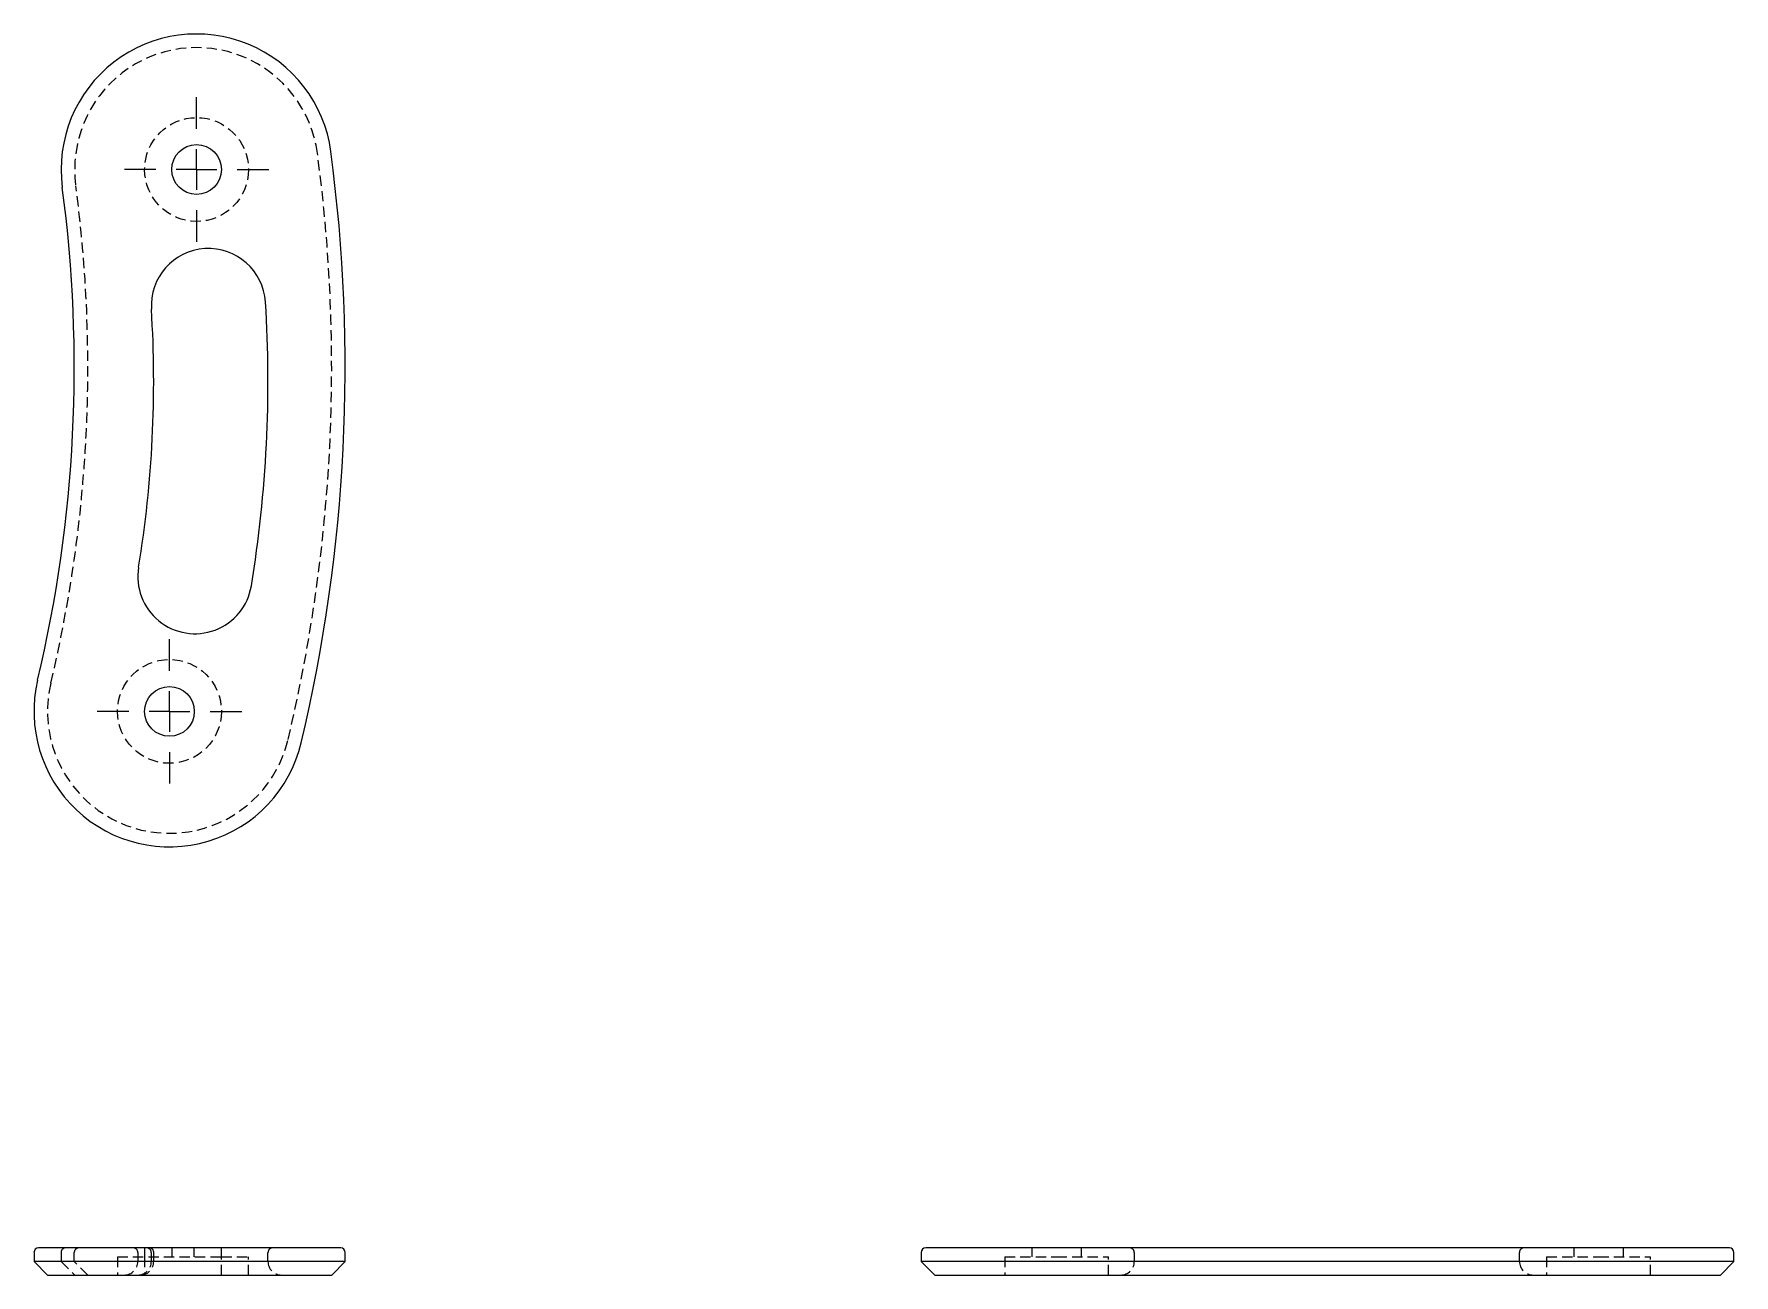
# Model space of a CAD drawing. Header units: millimetres. Extents: x 64 to 273, y 55 to 208.
import ezdxf

# ---------------------------------------------------------------- set-up
doc = ezdxf.new("R2010")
doc.units = ezdxf.units.MM
doc.linetypes.add('HIDDEN', pattern=[1.905, 1.27, -0.635])
doc.layers.add('10', color=7, linetype='Continuous')

# ---------------------------------------------------------------- blocks, each defined once
blk = doc.blocks.new('SW_CENTERMARKSYMBOL_0')
at = {"layer": '10', "color": 0}
for p, q in [((0, 5), (0, 8.89)), ((0, 0), (0, 2.5)), ((-5, 0), (-8.89, 0)), ((0, 0), (-2.5, 0)), ((0, 0), (0, -2.5)), ((0, 0), (2.5, 0)), ((5, 0), (8.89, 0)), ((0, -5), (0, -8.89))]:
    blk.add_line(p, q, dxfattribs=at)
blk = doc.blocks.new('SW_CENTERMARKSYMBOL_1')
at = {"layer": '10', "color": 0}
for p, q in [((0, 5), (0, 8.89)), ((0, 0), (0, 2.5)), ((-5, 0), (-8.89, 0)), ((0, 0), (-2.5, 0)), ((0, 0), (0, -2.5)), ((0, 0), (2.5, 0)), ((5, 0), (8.89, 0)), ((0, -5), (0, -8.89))]:
    blk.add_line(p, q, dxfattribs=at)

msp = doc.modelspace()

# ---------------------------------------------------------------- linework, layer by layer
at = {"color": 7, "linetype": 'Continuous', "lineweight": 25}
for p, q in [((96.2, 58.67), (64.41, 58.67)), ((101.59, 58.67), (96.2, 58.67)), ((185.95, 58.67), (173.56, 58.67)), ((258.47, 58.67), (185.95, 58.67)), ((272.44, 58.67), (258.47, 58.67)), ((63.86, 58.11), (63.86, 57)), ((63.86, 57), (65.52, 55.33)), ((96.74, 57), (63.86, 57)), ((102.14, 57), (96.74, 57)), ((100.48, 55.33), (102.14, 57)), ((102.14, 57), (102.14, 58.11)), ((173, 58.11), (173, 57)), ((173, 57), (174.67, 55.33)), ((185.82, 57), (173, 57)), ((258.55, 57), (185.82, 57)), ((273, 57), (258.55, 57)), ((271.33, 55.33), (273, 57)), ((273, 57), (273, 58.11)), ((65.52, 55.33), (95.12, 55.33)), ((95.12, 55.33), (100.48, 55.33)), ((174.67, 55.33), (186.2, 55.33)), ((186.2, 55.33), (258.32, 55.33)), ((258.32, 55.33), (271.33, 55.33))]:
    msp.add_line(p, q, dxfattribs=at)
at = {"color": 7, "linetype": 'HIDDEN', "lineweight": 18}
for p, q in [((77.47, 58.67), (77.47, 57.56)), ((80.8, 58.67), (80.8, 57.56)), ((83.58, 57.56), (83.58, 58.67)), ((86.91, 57.56), (86.91, 58.67)), ((186.61, 58.67), (186.61, 57.56)), ((192.72, 57.56), (192.72, 58.67)), ((253.28, 58.67), (253.28, 57.56)), ((259.39, 57.56), (259.39, 58.67)), ((67.19, 58.11), (67.19, 57)), ((67.19, 57), (68.86, 55.33)), ((68.81, 57), (68.81, 58.11)), ((70.48, 55.33), (68.81, 57)), ((74.13, 57.56), (86.91, 57.56)), ((74.13, 57.56), (74.13, 55.33)), ((76.63, 58.11), (76.63, 57)), ((77.47, 57.56), (77.47, 55.33)), ((78.29, 58.11), (78.29, 57)), ((78.58, 57), (78.58, 58.11)), ((86.91, 57.56), (90.24, 57.56)), ((86.91, 55.33), (86.91, 57.56)), ((90.24, 55.33), (90.24, 57.56)), ((92.64, 57), (92.64, 58.11)), ((183.28, 57.56), (189.67, 57.56)), ((183.28, 57.56), (183.28, 55.33)), ((189.67, 57.56), (196.06, 57.56)), ((196.06, 55.33), (196.06, 57.56)), ((199.22, 58.11), (199.22, 57)), ((246.61, 57), (246.61, 58.11)), ((249.94, 57.56), (256.33, 57.56)), ((249.94, 57.56), (249.94, 55.33)), ((256.33, 57.56), (262.72, 57.56)), ((262.72, 55.33), (262.72, 57.56))]:
    msp.add_line(p, q, dxfattribs=at)
for centre in [(83.86, 191.33), (80.52, 124.67)]:
    msp.add_circle(centre, 6.39, dxfattribs=at)
at = {"color": 7, "linetype": 'Continuous', "lineweight": 25}
for centre in [(83.86, 191.33), (80.52, 124.67)]:
    msp.add_circle(centre, 3.06, dxfattribs=at)
for centre, radius, start, end in [((83.86, 191.33), 16.67, 7.6281, 187.6282), ((-97.83, 167), 199.97, 346.647, 7.6281), ((-97.83, 167), 166.64, 346.647, 7.6281), ((85.32, 174.58), 7.03, 3.5838, 183.5838), ((-63.21, 165.28), 141.79, 350.7099, 3.5838), ((-63.21, 165.28), 155.85, 350.7099, 3.5838), ((83.66, 141.25), 7.03, 170.7099, 350.7099), ((80.52, 124.67), 16.67, 166.647, 346.647), ((64.41, 58.11), 0.556, 90, 180), ((101.59, 58.11), 0.556, 0, 90), ((173.56, 58.11), 0.556, 90, 180), ((272.44, 58.11), 0.556, 0, 90)]:
    msp.add_arc(centre, radius, start, end, dxfattribs=at)
at = {"color": 7, "linetype": 'HIDDEN', "lineweight": 18}
for centre, radius, start, end in [((83.86, 191.33), 15, 7.6281, 187.6282), ((-97.83, 167), 198.31, 346.647, 7.6281), ((-97.83, 167), 168.31, 346.647, 7.6281), ((80.52, 124.67), 15, 166.647, 346.647), ((67.74, 58.11), 0.556, 90, 180), ((69.37, 58.11), 0.556, 90, 180), ((76.07, 58.11), 0.556, 0, 90), ((77.73, 58.11), 0.556, 0, 90), ((78.03, 58.11), 0.556, 0, 90), ((93.2, 58.11), 0.556, 90, 180), ((198.66, 58.11), 0.556, 0, 90), ((247.16, 58.11), 0.556, 90, 180), ((74.96, 57), 1.67, 270, 0), ((76.62, 57), 1.67, 270, 0), ((76.91, 57), 1.67, 270, 0), ((94.31, 57), 1.67, 180, 270), ((197.55, 57), 1.67, 270, 0), ((248.28, 57), 1.67, 180, 270)]:
    msp.add_arc(centre, radius, start, end, dxfattribs=at)

# ---------------------------------------------------------------- block references
at = {"layer": '10'}
for name, p in [('SW_CENTERMARKSYMBOL_0', (83.86, 191.33)), ('SW_CENTERMARKSYMBOL_1', (80.52, 124.67))]:
    msp.add_blockref(name, p, dxfattribs=at)

doc.saveas('drawing.dxf')
